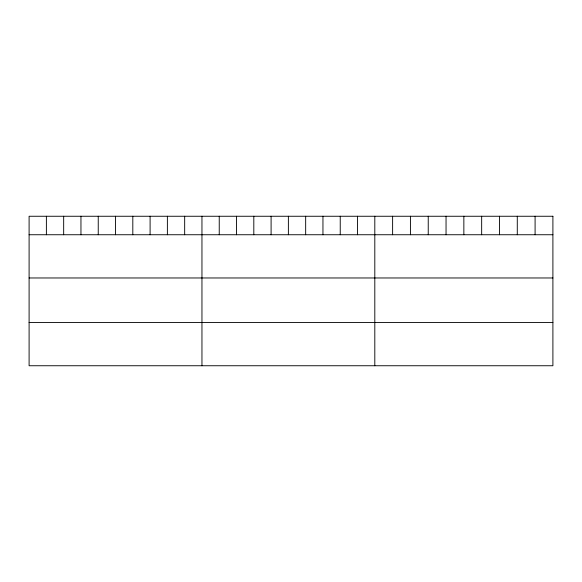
<?xml version="1.0" encoding="UTF-8"?>
<svg xmlns="http://www.w3.org/2000/svg" width="582" height="582" viewBox="0 0 582 582"><rect width="100%" height="100%" fill="white"/><g stroke="black" fill="none" stroke-linecap="round" stroke-linejoin="round"><path stroke-width="0.87" d="M29.1 234.742L552.9 234.742M29.1 277.97L552.9 277.97M29.1 322.508L552.9 322.508M535.091 216.257L535.091 234.742M517.282 216.257L517.282 234.742M499.472 216.257L499.472 234.742M481.663 216.257L481.663 234.742M463.854 216.257L463.854 234.742M446.045 216.257L446.045 234.742M428.236 216.257L428.236 234.742M410.426 216.257L410.426 234.742M392.617 216.257L392.617 234.742M374.808 216.257L374.808 365.743M357.523 216.257L357.523 234.742M340.237 216.257L340.237 234.742M322.952 216.257L322.952 234.742M305.666 216.257L305.666 234.742M288.381 216.257L288.381 234.742M271.096 216.257L271.096 234.742M253.81 216.257L253.81 234.742M236.525 216.257L236.525 234.742M219.239 216.257L219.239 234.742M201.954 216.257L201.954 365.743M184.669 216.257L184.669 234.742M167.383 216.257L167.383 234.742M150.098 216.257L150.098 234.742M132.812 216.257L132.812 234.742M115.527 216.257L115.527 234.742M98.242 216.257L98.242 234.742M80.956 216.257L80.956 234.742M63.671 216.257L63.671 234.742M46.385 216.257L46.385 234.742M552.9 216.257L29.1 216.257L29.1 365.743L552.9 365.743L552.9 216.257"/></g></svg>
